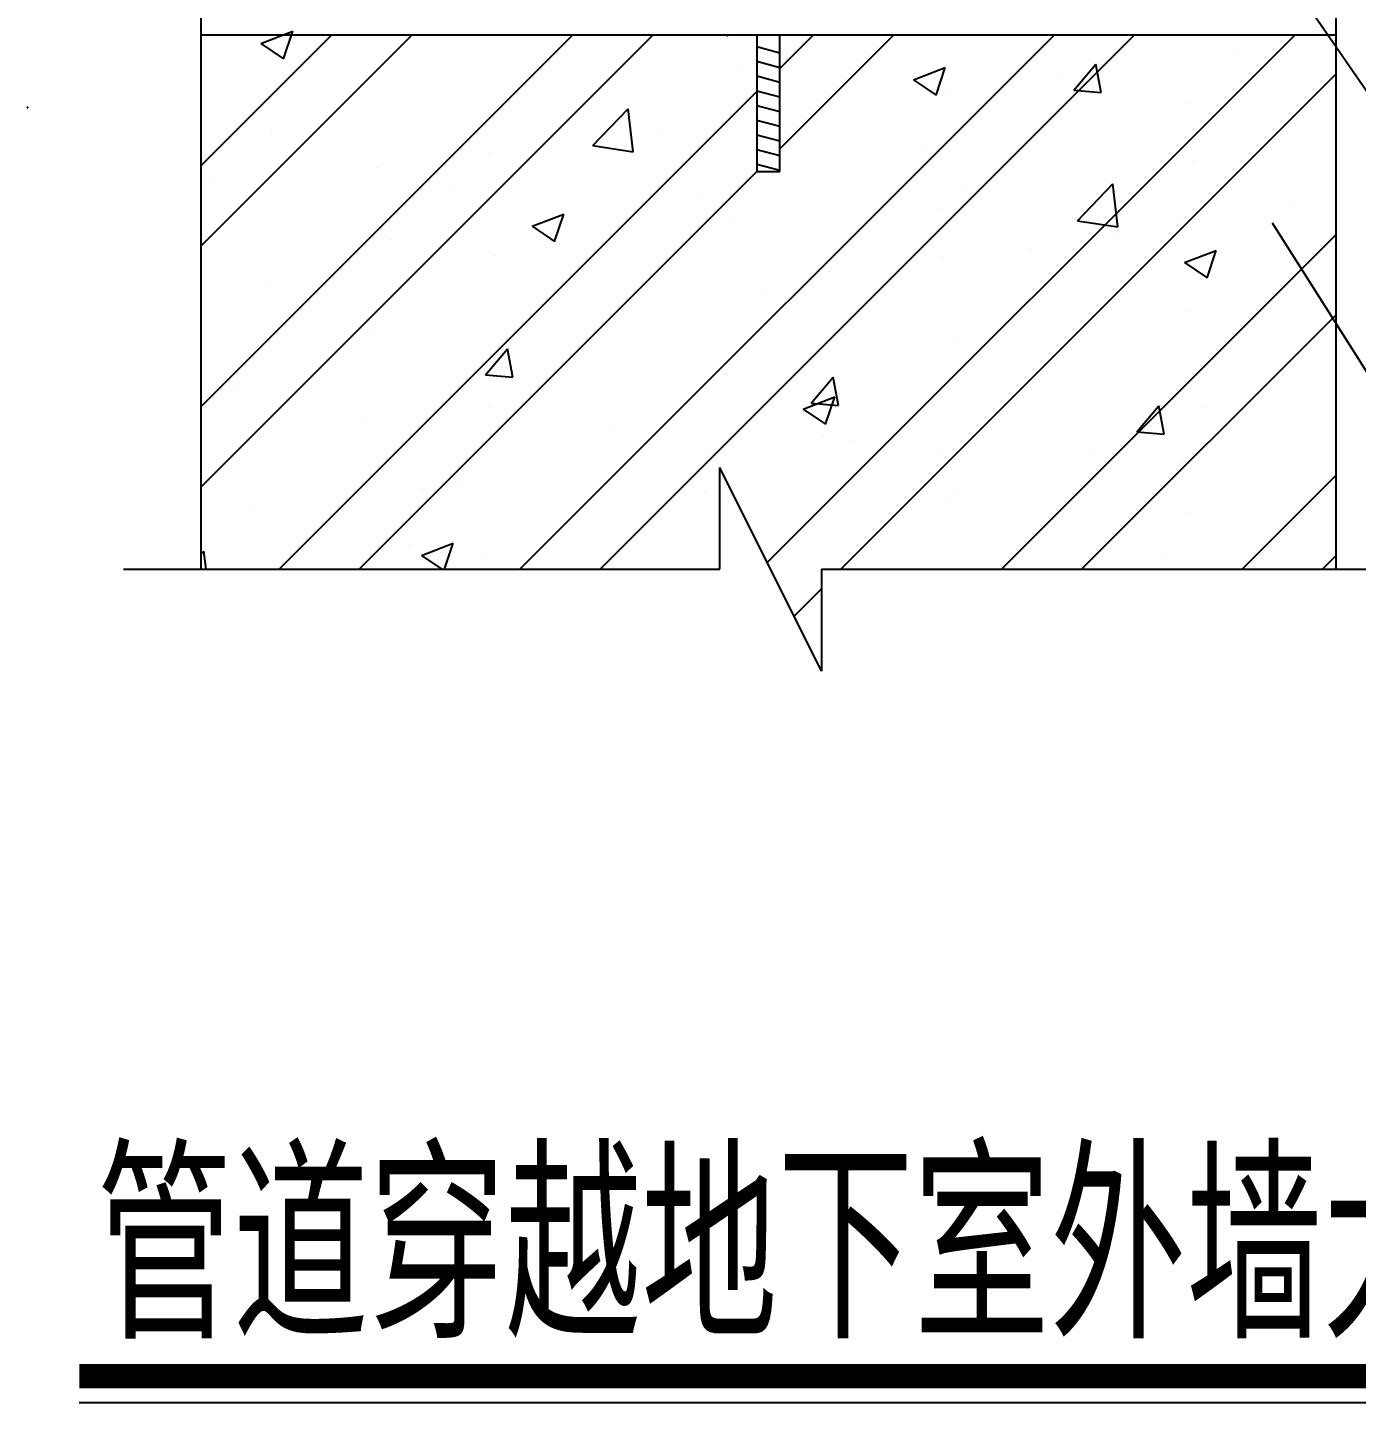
# Model space of a CAD drawing. Extents: x 1617977 to 1637944, y -113716 to -87833.
# Drawn here: x 1626020 to 1632605, y -113654 to -106840 of the extents above; entities that cross this region are included whole.
import ezdxf
from ezdxf.xclip import XClip

# ---------------------------------------------------------------- set-up
doc = ezdxf.new("R2010")
doc.units = 0
doc.header["$LTSCALE"] = 35
doc.header["$MEASUREMENT"] = 0
doc.header["$XCLIPFRAME"] = 2
doc.layers.add('排水', color=2, linetype='Continuous')
doc.styles.add('HZTXT1', font='romant.shx', dxfattribs={"bigfont": 'HZTXT1.shx'})

# ---------------------------------------------------------------- blocks, each defined once
blk = doc.blocks.new('21163871760495649.665825')
at = {"layer": '排水'}
for p, q in [((1626878.2, -106202.6), (1626878.2, -109524.8)), ((1632503.2, -106202.6), (1632503.2, -109524.8)), ((1632197.6, -106488.5), (1633250.1, -108020.5)), ((1626878.2, -107526.1), (1627526.7, -106877.6)), ((1632503.2, -106877.6), (1626878.2, -106877.6)), ((1626878.2, -108719.3), (1628719.9, -106877.6)), ((1626878.2, -109117.1), (1629117.7, -106877.6)), ((1626878.2, -107923.8), (1627924.4, -106877.6)), ((1627176.5, -106919), (1627334.1, -106858.5)), ((1627288.5, -106994.5), (1627334.1, -106858.6)), ((1628459.2, -109524.8), (1631106.4, -106877.6)), ((1628856.9, -109524.8), (1631504.1, -106877.6)), ((1629634.4, -106877.6), (1629634.4, -107553.9)), ((1629685.4, -109491.8), (1632299.6, -106877.6)), ((1629746.9, -107043.8), (1629913.1, -106877.6)), ((1629746.9, -107553.9), (1629746.9, -106877.6)), ((1629746.9, -107441.6), (1630310.9, -106877.6)), ((1627176.5, -106919), (1627288.5, -106994.5)), ((1629634.4, -106934.6), (1629746.9, -106964.7)), ((1629634.4, -107007.4), (1629746.9, -107037.5)), ((1630410.1, -107099.2), (1630567.6, -107038.7)), ((1630522, -107174.7), (1630567.6, -107038.8)), ((1631205.3, -107150.7), (1631313.8, -107021.5)), ((1631339.8, -107162.5), (1631313.8, -107021.5)), ((1631999, -106974.6), (1631999, -106974.6)), ((1629534.3, -107054.2), (1629534.3, -107054.2)), ((1629634.4, -107080.2), (1629746.9, -107110.3)), ((1630050.2, -109524.8), (1632503.2, -107071.8)), ((1630410.1, -107099.2), (1630522, -107174.7)), ((1631146.8, -107086.8), (1631146.8, -107086.8)), ((1627265.9, -109524.8), (1629634.4, -107156.3)), ((1629634.4, -107153), (1629746.9, -107183.1)), ((1630583.6, -107161), (1630583.6, -107161)), ((1631205.3, -107150.7), (1631339.8, -107162.5)), ((1628365.6, -107222.9), (1628365.6, -107222.9)), ((1628821.5, -107425.1), (1628996.8, -107242.4)), ((1629021.6, -107456.1), (1628996.8, -107242.4)), ((1629634.4, -107225.8), (1629746.9, -107255.9)), ((1631760.9, -107217.1), (1631760.9, -107217.1)), ((1629634.4, -107298.6), (1629746.9, -107328.7)), ((1627229.2, -107366.9), (1627229.2, -107366.9)), ((1629162.6, -107348.1), (1629162.6, -107348.1)), ((1629634.4, -107371.4), (1629746.9, -107401.5)), ((1628821.5, -107425.1), (1629021.6, -107456.1)), ((1629634.4, -107444.2), (1629746.9, -107474.3)), ((1630448.8, -107442.3), (1630448.8, -107442.3)), ((1628310.4, -107460.2), (1628310.4, -107460.2)), ((1629634.4, -107516.9), (1629746.9, -107547.1)), ((1631798.6, -107500.7), (1631798.6, -107500.7)), ((1626933.8, -107586.5), (1626933.8, -107586.5)), ((1627663.7, -109524.8), (1629634.5, -107553.9)), ((1627747.2, -107534.4), (1627747.2, -107534.4)), ((1629634.4, -107553.9), (1629746.9, -107553.9)), ((1628134.9, -107637.3), (1628134.9, -107637.3)), ((1630662.1, -107644.8), (1630662.1, -107644.8)), ((1631222.8, -107797.5), (1631398, -107614.8)), ((1631422.9, -107828.5), (1631398, -107614.9)), ((1629136.6, -107667.5), (1629136.6, -107667.5)), ((1629336, -107688), (1629336, -107688)), ((1632300.1, -107711.1), (1632300.1, -107711.1)), ((1628519.6, -107824.9), (1628677.1, -107764.4)), ((1628631.5, -107900.4), (1628677.1, -107764.5)), ((1630537.1, -107738.8), (1630537.1, -107738.8)), ((1631738.2, -107789.5), (1631738.2, -107789.5)), ((1628519.6, -107824.9), (1628631.5, -107900.4)), ((1629506.9, -107803.2), (1629506.9, -107803.2)), ((1631222.8, -107797.5), (1631422.9, -107828.5)), ((1632187.3, -107808.3), (1633214.8, -109430.3)), ((1627824.4, -107892.8), (1627824.4, -107892.8)), ((1630845.7, -109524.8), (1632503.2, -107867.3)), ((1631407.1, -107862.1), (1631407.1, -107862.1)), ((1628338.3, -107971.9), (1628338.3, -107971.9)), ((1630554.9, -107974.3), (1630554.9, -107974.3)), ((1630987.9, -107936.3), (1630987.9, -107936.3)), ((1631753.1, -108005.1), (1631910.7, -107944.6)), ((1631865, -108080.6), (1631910.7, -107944.7)), ((1629991.7, -108048.4), (1629991.7, -108048.4)), ((1631753.1, -108005.1), (1631865, -108080.6)), ((1627201.8, -108115.9), (1627201.8, -108115.9)), ((1629675.7, -108161.5), (1629675.7, -108161.5)), ((1628570.7, -108235.5), (1628570.7, -108235.5)), ((1631243.4, -109524.8), (1632503.2, -108265)), ((1631771.3, -108249.7), (1631771.3, -108249.7)), ((1627718.5, -108347.7), (1627718.5, -108347.7)), ((1628363.6, -108386.8), (1628363.6, -108386.8)), ((1630634.8, -108393.8), (1630634.8, -108393.8)), ((1627155.3, -108421.8), (1627155.3, -108421.8)), ((1628289.9, -108560.8), (1628398.3, -108431.5)), ((1628424.4, -108572.6), (1628398.3, -108431.5)), ((1628289.9, -108560.8), (1628424.4, -108572.5)), ((1629479.5, -108552.2), (1629479.5, -108552.2)), ((1629903.7, -108702), (1630012.2, -108572.7)), ((1630038.2, -108713.8), (1630012.2, -108572.7)), ((1632236.2, -108562.4), (1632236.2, -108562.4)), ((1627051.4, -108612), (1627051.4, -108612)), ((1629862.6, -108730.8), (1630020.2, -108670.3)), ((1629974.5, -108806.3), (1630020.2, -108670.4)), ((1628310.9, -108720.9), (1628310.9, -108720.9)), ((1629862.6, -108730.8), (1629974.5, -108806.3)), ((1629903.7, -108702), (1630038.2, -108713.7)), ((1631517.5, -108843.2), (1631626, -108713.9)), ((1631652, -108855), (1631626, -108713.9)), ((1631847.2, -108723.7), (1631847.2, -108723.7)), ((1627696.7, -108787), (1627696.7, -108787)), ((1630815.2, -108749.5), (1630815.2, -108749.5)), ((1627174.4, -108864.9), (1627174.4, -108864.9)), ((1628897.8, -108837.8), (1628897.8, -108837.8)), ((1629963, -108861.7), (1629963, -108861.7)), ((1631517.5, -108843.2), (1631652, -108854.9)), ((1629399.8, -108935.8), (1629399.8, -108935.8)), ((1630098.9, -108888.5), (1630098.9, -108888.5)), ((1630535, -108948.9), (1630535, -108948.9)), ((1631300, -108939.3), (1631300, -108939.3)), ((1631743.9, -108998.7), (1631743.9, -108998.7)), ((1632501.1, -108990), (1632501.1, -108990)), ((1626970, -109038.5), (1626970, -109038.5)), ((1629953.9, -110028.8), (1629449.9, -109020.8)), ((1629449.9, -109524.8), (1629449.9, -109020.8)), ((1632038.9, -109524.8), (1632503.2, -109060.5)), ((1627978.8, -109122.9), (1627978.8, -109122.9)), ((1628171.1, -109089.3), (1628171.1, -109089.3)), ((1629372.2, -109140), (1629372.2, -109140)), ((1630607.4, -109142.8), (1630607.4, -109142.8)), ((1629222.9, -109174.2), (1629222.9, -109174.2)), ((1630573.3, -109190.8), (1630573.3, -109190.8)), ((1627126.6, -109235.1), (1627126.6, -109235.1)), ((1631774.4, -109241.5), (1631774.4, -109241.5)), ((1627910.7, -109399.4), (1627910.7, -109399.4)), ((1627972.1, -109456.5), (1628129.7, -109396)), ((1628086.5, -109524.8), (1628129.7, -109396)), ((1632207.5, -109375.7), (1632207.5, -109375.7)), ((1626878.2, -109450.4), (1626893.8, -109434.2)), ((1626904.3, -109524.8), (1626893.8, -109434.2)), ((1627972.1, -109456.5), (1628073.4, -109524.8)), ((1628283.6, -109469.9), (1628283.6, -109469.9)), ((1631644.3, -109449.8), (1631644.3, -109449.8)), ((1632436.7, -109524.8), (1632503.2, -109458.3)), ((1626496, -109524.8), (1629449.9, -109524.8)), ((1629953.9, -109524.8), (1629953.9, -110028.8)), ((1629953.9, -109524.8), (1632933.7, -109524.8)), ((1629818, -109757), (1629953.9, -109621.1))]:
    blk.add_line(p, q, dxfattribs=at)
blk.add_lwpolyline([(1626275.8, -113523.5, 120, 120, 0), (1636178, -113523.5, 120, 120, 0)], format="xyseb", dxfattribs=at)
blk.add_lwpolyline([(1626275.8, -113653.5), (1636178, -113653.5)], dxfattribs=at)
for p in [(1629488.3, -106878.9), (1629634.4, -106878.9), (1629746.9, -106878.9), (1629746.9, -106878.9), (1632503.2, -106905.3), (1626019.5, -107236.6)]:
    blk.add_point(p, dxfattribs=at)
at = {"layer": '排水', "style": 'HZTXT1', "width": 0.75}
blk.add_text('管道穿越地下室外墙大样图', height=900, dxfattribs=at).set_placement((1626361.4, -113336.4))

msp = doc.modelspace()

# ---------------------------------------------------------------- block references
ref = msp.add_blockref('21163871760495649.665825', (0, 0))
XClip(ref).set_block_clipping_path([(1617976.945275361, -87833.2488479532), (1617976.945275361, -113716.2997038196), (1637943.870221315, -113716.2997038196), (1637943.870221315, -87833.2488479532), (1617976.945275361, -87833.2488479532)])

doc.saveas('drawing.dxf')
